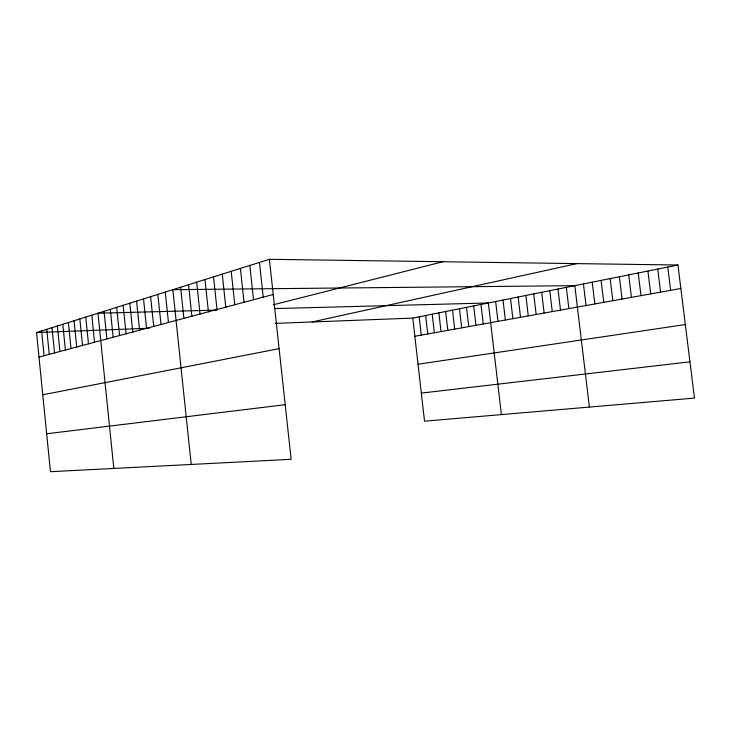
<?xml version="1.0" encoding="UTF-8"?>
<svg xmlns="http://www.w3.org/2000/svg" width="731" height="731" viewBox="0 0 731 731"><rect width="100%" height="100%" fill="white"/><g stroke="black" fill="none" stroke-linecap="round" stroke-linejoin="round"><path stroke-width="1.1" d="M269.383 259.304L291.148 459.315L50.439 471.696L36.55 332.559L269.383 259.304L677.948 265.024L694.45 398.093L424.519 421.175L412.777 318.095L677.948 265.024M38.999 357.075L273.211 294.483M273.33 304.781L442.959 261.735M312.064 321.969L576.933 263.608M42.763 394.795L279.105 348.65M414.842 336.278L680.853 288.48M418.031 364.239L685.331 324.555M46.656 433.766L285.2 404.7M421.321 393.095L689.954 361.827M36.55 332.559L149.252 328.228M275.514 323.376L412.777 318.095M217.089 310.099L97.954 313.233L113.817 468.443M274.554 308.592L488.363 302.972L501.393 414.596M667.759 267.071L670.629 290.317M657.745 269.072L660.586 292.126M647.904 271.037L650.709 293.899M638.227 272.974L640.996 295.644M628.706 274.883L631.456 297.362M619.349 276.757L622.072 299.043M610.147 278.593L612.834 300.706M601.101 280.412L603.76 302.332M592.201 282.193L594.824 303.941M583.439 283.939L586.034 305.521M589.396 407.076L574.822 285.666L172.845 289.677L191.211 464.459M566.333 287.365L568.882 308.601M557.981 289.037L560.503 310.108M549.767 290.682L552.252 311.589M541.671 292.299L544.138 313.051M533.703 293.899L536.143 314.485M525.863 295.47L528.275 315.902M518.133 297.014L520.527 317.291M510.521 298.531L512.888 318.661M503.029 300.039L505.368 320.014M495.636 301.51L497.957 321.348M480.971 304.452L483.246 323.988M473.697 305.905L475.945 325.304M466.524 307.34L468.754 326.593M459.461 308.756L461.672 327.872M452.498 310.145L454.691 329.124M445.636 311.525L447.811 330.357M438.874 312.877L441.031 331.582M432.213 314.211L434.342 332.779M425.643 315.527L427.754 333.966M419.165 316.825L421.257 335.127M259.468 262.42L263.233 297.151M249.81 265.463L253.511 299.747M240.389 268.423L244.035 302.278M231.206 271.311L234.797 304.745M222.251 274.125L225.788 307.157M213.516 276.875L216.997 309.505M204.991 279.562L208.417 311.799M196.666 282.175L200.047 314.038M188.534 284.734L191.869 316.221M180.603 287.237L183.883 318.36M165.261 292.062L168.45 322.481M157.85 294.392L160.994 324.473M150.604 296.667L153.702 326.419M143.523 298.897L146.575 328.329M136.587 301.081L139.603 330.193M129.798 303.219L132.777 332.011M123.164 305.302L126.097 333.793M116.658 307.349L119.564 335.547M110.299 309.35L113.159 337.256M104.067 311.315L106.89 338.928M91.795 315.171L94.555 342.227M85.755 317.071L88.478 343.853M79.843 318.935L82.539 345.443M74.05 320.754L76.709 346.997M68.376 322.545L70.998 348.523M62.811 324.299L65.397 350.021M57.347 326.008L59.915 351.483M52.002 327.698L54.533 352.927M46.747 329.343L49.251 354.334M41.603 330.969L44.079 355.714"/></g></svg>
